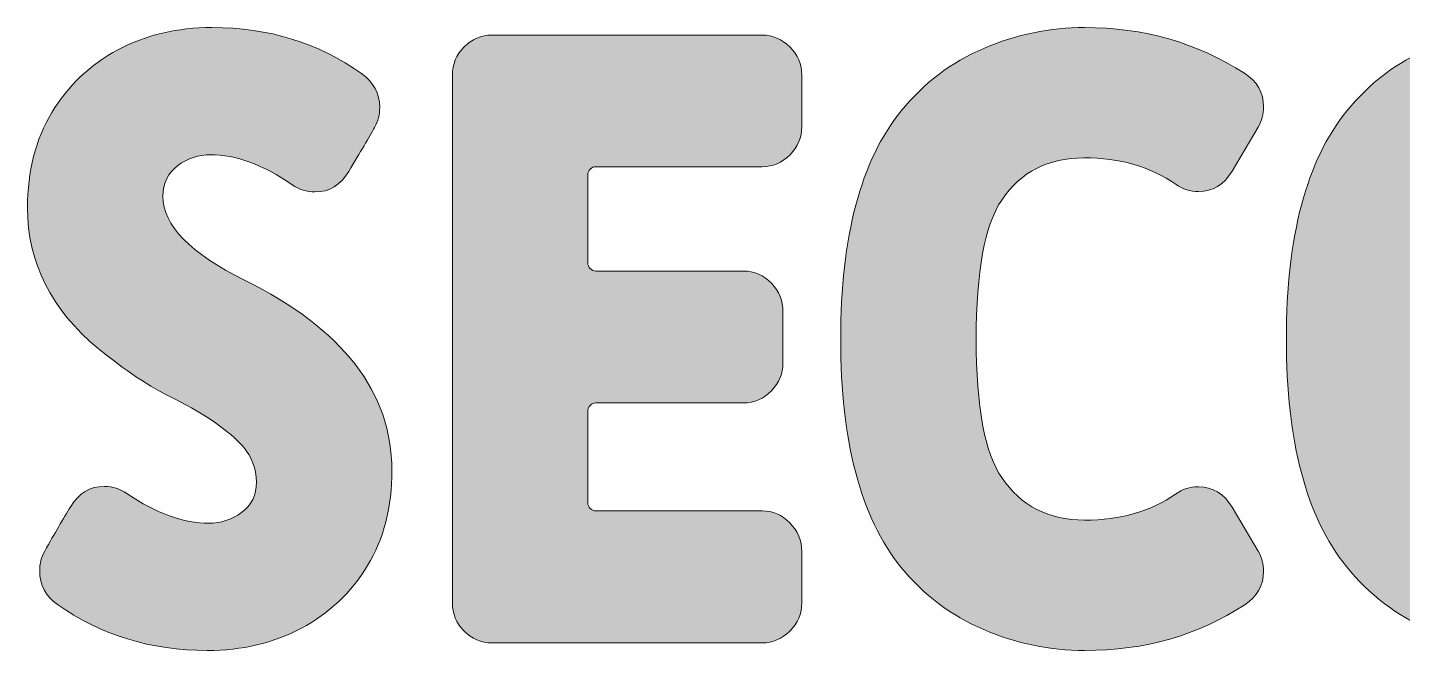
# Model space of a CAD drawing. Extents: x 143 to 936, y -1048 to -31.
# Drawn here: x 146.4 to 535.1, y -688 to -511.9 of the extents above; entities that cross this region are included whole.
import ezdxf

# ---------------------------------------------------------------- set-up
doc = ezdxf.new("R2010")
doc.units = 0
doc.header["$MEASUREMENT"] = 0
doc.layers.add('Layer 1', color=7, linetype='Continuous', lineweight=0)

# ---------------------------------------------------------------- blocks, each defined once
blk = doc.blocks.new('Block_0')
at = {"layer": 'Layer 1', "true_color": 0x000000, "transparency": 33554687}
h = blk.add_hatch(color=18, dxfattribs=at)
h.dxf.hatch_style = 2
edge = h.paths.add_edge_path()
edge.add_spline(control_points=[(206.93, -648.98), (204.12, -651.02), (201.05, -652.04), (197.72, -652.04), (190.61, -652.04), (182.88, -649.25), (174.52, -643.65), (172.6, -642.29), (170.49, -641.61), (168.19, -641.61), (164.12, -641.61), (160.94, -643.5), (158.65, -647.28), (156.58, -650.68), (154.13, -654.88), (151.32, -659.87), (150.36, -661.61), (149.88, -663.46), (149.88, -665.42), (149.88, -669.43), (151.55, -672.6), (154.88, -674.94), (167.16, -683.64), (181.29, -687.98), (197.27, -687.98), (207.11, -687.98), (215.97, -685.89), (223.85, -681.69), (231.73, -677.5), (237.97, -671.6), (242.56, -664), (247.14, -656.41), (249.44, -647.44), (249.44, -637.08), (249.44, -615.01), (235.56, -597.1), (207.82, -583.34), (192.43, -575.71), (184.73, -567.81), (184.73, -559.65), (184.73, -555.87), (186.14, -552.96), (188.95, -550.92), (191.76, -548.88), (194.83, -547.86), (198.16, -547.86), (205.34, -547.86), (213.03, -550.69), (221.25, -556.36), (223.24, -557.72), (225.39, -558.4), (227.68, -558.4), (231.75, -558.4), (234.93, -556.47), (237.23, -552.62), (240.56, -547.1), (243, -542.95), (244.55, -540.15), (245.51, -538.34), (246, -536.45), (246, -534.48), (246, -530.55), (244.29, -527.38), (240.89, -524.96), (228.68, -516.27), (214.59, -511.92), (198.6, -511.92), (188.76, -511.92), (179.9, -514.02), (172.02, -518.21), (164.14, -522.41), (157.91, -528.32), (153.32, -535.96), (148.73, -543.59), (146.44, -552.55), (146.44, -562.82), (146.44, -578.32), (153.1, -591.58), (166.42, -602.62), (173.74, -608.66), (180.92, -613.42), (187.95, -616.9), (196.98, -621.43), (203.41, -625.9), (207.26, -630.28), (209.85, -633.23), (211.15, -636.59), (211.15, -640.37), (211.15, -644.07), (209.74, -646.94), (206.93, -648.98)], knot_values=[0, 0, 0, 0, 1, 1, 1, 2, 2, 2, 3, 3, 3, 4, 4, 4, 5, 5, 5, 6, 6, 6, 7, 7, 7, 8, 8, 8, 9, 9, 9, 10, 10, 10, 11, 11, 11, 12, 12, 12, 13, 13, 13, 14, 14, 14, 15, 15, 15, 16, 16, 16, 17, 17, 17, 18, 18, 18, 19, 19, 19, 20, 20, 20, 21, 21, 21, 22, 22, 22, 23, 23, 23, 24, 24, 24, 25, 25, 25, 26, 26, 26, 27, 27, 27, 28, 28, 28, 29, 29, 29, 30, 30, 30, 30], degree=3, periodic=0)
h = blk.add_hatch(color=18, dxfattribs=at)
h.dxf.hatch_style = 2
edge = h.paths.add_edge_path()
edge.add_spline(control_points=[(445, -548.77), (455.21, -548.77), (463.9, -551.26), (471.08, -556.25), (473, -557.61), (475.11, -558.29), (477.41, -558.29), (481.47, -558.29), (484.66, -556.36), (486.95, -552.51), (486.95, -552.51), (494.28, -540.04), (494.28, -540.04), (495.31, -538.3), (495.83, -536.41), (495.83, -534.37), (495.83, -530.29), (494.02, -527.11), (490.39, -524.84), (477, -516.23), (461.94, -511.92), (445.22, -511.92), (435.45, -511.92), (425.96, -513.89), (416.75, -517.82), (407.54, -521.75), (399.75, -527.64), (393.39, -535.5), (381.99, -549.48), (376.3, -570.99), (376.3, -600.01), (376.3, -628.96), (381.96, -650.42), (393.28, -664.4), (399.72, -672.26), (407.54, -678.16), (416.75, -682.09), (425.96, -686.02), (435.45, -687.98), (445.22, -687.98), (462.24, -687.98), (477.33, -683.67), (490.5, -675.06), (494.05, -672.72), (495.83, -669.54), (495.83, -665.54), (495.83, -663.57), (495.31, -661.68), (494.28, -659.87), (494.28, -659.87), (486.95, -647.51), (486.95, -647.51), (484.66, -643.65), (481.47, -641.73), (477.41, -641.73), (475.04, -641.73), (472.89, -642.41), (470.97, -643.77), (463.94, -648.68), (455.36, -651.14), (445.22, -651.14), (435.08, -651.14), (427.28, -647.13), (421.8, -639.12), (416.99, -632.09), (414.59, -619.05), (414.59, -600.01), (414.59, -580.89), (416.99, -567.77), (421.8, -560.67), (427.2, -552.73), (434.93, -548.77), (445, -548.77)], knot_values=[0, 0, 0, 0, 1, 1, 1, 2, 2, 2, 3, 3, 3, 4, 4, 4, 5, 5, 5, 6, 6, 6, 7, 7, 7, 8, 8, 8, 9, 9, 9, 10, 10, 10, 11, 11, 11, 12, 12, 12, 13, 13, 13, 14, 14, 14, 15, 15, 15, 16, 16, 16, 17, 17, 17, 18, 18, 18, 19, 19, 19, 20, 20, 20, 21, 21, 21, 22, 22, 22, 23, 23, 23, 24, 24, 24, 24], degree=3, periodic=0)
h = blk.add_hatch(color=18, dxfattribs=at)
h.dxf.hatch_style = 2
edge = h.paths.add_edge_path()
edge.add_spline(control_points=[(547.77, -560.78), (553.25, -552.77), (561.05, -548.77), (571.19, -548.77), (581.33, -548.77), (589.13, -552.73), (594.61, -560.67), (599.42, -567.77), (601.82, -580.85), (601.82, -599.89), (601.82, -619.02), (599.42, -632.09), (594.61, -639.12), (589.13, -647.13), (581.33, -651.14), (571.19, -651.14), (561.05, -651.14), (553.25, -647.13), (547.77, -639.12), (542.96, -632.09), (540.56, -619.02), (540.56, -599.89), (540.56, -580.85), (542.96, -567.81), (547.77, -560.78)], knot_values=[0, 0, 0, 0, 1, 1, 1, 2, 2, 2, 3, 3, 3, 4, 4, 4, 5, 5, 5, 6, 6, 6, 7, 7, 7, 8, 8, 8, 8], degree=3, periodic=0)
edge = h.paths.add_edge_path()
edge.add_spline(control_points=[(542.67, -682.09), (551.84, -686.02), (561.35, -687.98), (571.19, -687.98), (580.96, -687.98), (590.45, -686.02), (599.66, -682.09), (608.87, -678.16), (616.69, -672.26), (623.13, -664.4), (634.45, -650.42), (640.11, -628.92), (640.11, -599.89), (640.11, -570.95), (634.41, -549.48), (623.02, -535.5), (616.66, -527.64), (608.87, -521.75), (599.66, -517.82), (590.45, -513.89), (580.96, -511.92), (571.19, -511.92), (561.42, -511.92), (551.93, -513.89), (542.72, -517.82), (533.51, -521.75), (525.72, -527.64), (519.36, -535.5), (507.96, -549.48), (502.27, -570.95), (502.27, -599.89), (502.27, -628.92), (507.93, -650.38), (519.25, -664.29), (525.69, -672.22), (533.49, -678.16), (542.67, -682.09)], knot_values=[0, 0, 0, 0, 1, 1, 1, 2, 2, 2, 3, 3, 3, 4, 4, 4, 5, 5, 5, 6, 6, 6, 7, 7, 7, 8, 8, 8, 9, 9, 9, 10, 10, 10, 11, 11, 11, 12, 12, 12, 12], degree=3, periodic=0)
h = blk.add_hatch(color=18, dxfattribs=at)
h.dxf.hatch_style = 2
edge = h.paths.add_edge_path()
edge.add_spline(control_points=[(305.49, -551.94), (305.93, -551.49), (306.45, -551.26), (307.04, -551.26), (307.04, -551.26), (354.1, -551.26), (354.1, -551.26), (357.13, -551.26), (359.76, -550.13), (361.98, -547.86), (364.2, -545.59), (365.31, -542.95), (365.31, -539.92), (365.31, -539.92), (365.31, -525.41), (365.31, -525.41), (365.31, -522.31), (364.18, -519.65), (361.92, -517.42), (359.66, -515.19), (357.06, -514.07), (354.1, -514.07), (354.1, -514.07), (277.63, -514.07), (277.63, -514.07), (274.67, -514.07), (272.08, -515.19), (269.86, -517.42), (267.64, -519.65), (266.53, -522.31), (266.53, -525.41), (266.53, -525.41), (266.53, -674.49), (266.53, -674.49), (266.53, -677.59), (267.64, -680.26), (269.86, -682.48), (272.08, -684.71), (274.67, -685.83), (277.63, -685.83), (277.63, -685.83), (354.1, -685.83), (354.1, -685.83), (357.06, -685.83), (359.66, -684.71), (361.92, -682.48), (364.18, -680.26), (365.31, -677.59), (365.31, -674.49), (365.31, -674.49), (365.31, -659.98), (365.31, -659.98), (365.31, -656.88), (364.18, -654.2), (361.92, -651.93), (359.66, -649.66), (357.06, -648.53), (354.1, -648.53), (354.1, -648.53), (307.04, -648.53), (307.04, -648.53), (306.45, -648.53), (305.93, -648.3), (305.49, -647.85), (305.04, -647.4), (304.82, -646.87), (304.82, -646.26), (304.82, -646.26), (304.82, -620.3), (304.82, -620.3), (304.82, -619.7), (305.04, -619.17), (305.49, -618.71), (305.93, -618.26), (306.45, -618.03), (307.04, -618.03), (307.04, -618.03), (348.77, -618.03), (348.77, -618.03), (351.88, -618.03), (354.52, -616.88), (356.71, -614.58), (358.89, -612.27), (359.98, -609.64), (359.98, -606.7), (359.98, -606.7), (359.98, -592.19), (359.98, -592.19), (359.98, -589.16), (358.89, -586.5), (356.71, -584.19), (354.52, -581.89), (351.88, -580.74), (348.77, -580.74), (348.77, -580.74), (307.04, -580.74), (307.04, -580.74), (306.45, -580.74), (305.93, -580.51), (305.49, -580.06), (305.04, -579.6), (304.82, -579.07), (304.82, -578.47), (304.82, -578.47), (304.82, -553.53), (304.82, -553.53), (304.82, -552.92), (305.04, -552.39), (305.49, -551.94)], knot_values=[0, 0, 0, 0, 1, 1, 1, 2, 2, 2, 3, 3, 3, 4, 4, 4, 5, 5, 5, 6, 6, 6, 7, 7, 7, 8, 8, 8, 9, 9, 9, 10, 10, 10, 11, 11, 11, 12, 12, 12, 13, 13, 13, 14, 14, 14, 15, 15, 15, 16, 16, 16, 17, 17, 17, 18, 18, 18, 19, 19, 19, 20, 20, 20, 21, 21, 21, 22, 22, 22, 23, 23, 23, 24, 24, 24, 25, 25, 25, 26, 26, 26, 27, 27, 27, 28, 28, 28, 29, 29, 29, 30, 30, 30, 31, 31, 31, 32, 32, 32, 33, 33, 33, 34, 34, 34, 35, 35, 35, 36, 36, 36, 36], degree=3, periodic=0)
at = {"layer": 'Layer 1'}
for points, knots in [([(206.93, -648.98), (204.12, -651.02), (201.05, -652.04), (197.72, -652.04), (190.61, -652.04), (182.88, -649.25), (174.52, -643.65), (172.6, -642.29), (170.49, -641.61), (168.19, -641.61), (164.12, -641.61), (160.94, -643.5), (158.65, -647.28), (156.58, -650.68), (154.13, -654.88), (151.32, -659.87), (150.36, -661.61), (149.88, -663.46), (149.88, -665.42), (149.88, -669.43), (151.55, -672.6), (154.88, -674.94), (167.16, -683.64), (181.29, -687.98), (197.27, -687.98), (207.11, -687.98), (215.97, -685.89), (223.85, -681.69), (231.73, -677.5), (237.97, -671.6), (242.56, -664), (247.14, -656.41), (249.44, -647.44), (249.44, -637.08), (249.44, -615.01), (235.56, -597.1), (207.82, -583.34), (192.43, -575.71), (184.73, -567.81), (184.73, -559.65), (184.73, -555.87), (186.14, -552.96), (188.95, -550.92), (191.76, -548.88), (194.83, -547.86), (198.16, -547.86), (205.34, -547.86), (213.03, -550.69), (221.25, -556.36), (223.24, -557.72), (225.39, -558.4), (227.68, -558.4), (231.75, -558.4), (234.93, -556.47), (237.23, -552.62), (240.56, -547.1), (243, -542.95), (244.55, -540.15), (245.51, -538.34), (246, -536.45), (246, -534.48), (246, -530.55), (244.29, -527.38), (240.89, -524.96), (228.68, -516.27), (214.59, -511.92), (198.6, -511.92), (188.76, -511.92), (179.9, -514.02), (172.02, -518.21), (164.14, -522.41), (157.91, -528.32), (153.32, -535.96), (148.73, -543.59), (146.44, -552.55), (146.44, -562.82), (146.44, -578.32), (153.1, -591.58), (166.42, -602.62), (173.74, -608.66), (180.92, -613.42), (187.95, -616.9), (196.98, -621.43), (203.41, -625.9), (207.26, -630.28), (209.85, -633.23), (211.15, -636.59), (211.15, -640.37), (211.15, -644.07), (209.74, -646.94), (206.93, -648.98)], [0, 0, 0, 0, 1, 1, 1, 2, 2, 2, 3, 3, 3, 4, 4, 4, 5, 5, 5, 6, 6, 6, 7, 7, 7, 8, 8, 8, 9, 9, 9, 10, 10, 10, 11, 11, 11, 12, 12, 12, 13, 13, 13, 14, 14, 14, 15, 15, 15, 16, 16, 16, 17, 17, 17, 18, 18, 18, 19, 19, 19, 20, 20, 20, 21, 21, 21, 22, 22, 22, 23, 23, 23, 24, 24, 24, 25, 25, 25, 26, 26, 26, 27, 27, 27, 28, 28, 28, 29, 29, 29, 30, 30, 30, 30]), ([(445, -548.77), (455.21, -548.77), (463.9, -551.26), (471.08, -556.25), (473, -557.61), (475.11, -558.29), (477.41, -558.29), (481.47, -558.29), (484.66, -556.36), (486.95, -552.51), (486.95, -552.51), (494.28, -540.04), (494.28, -540.04), (495.31, -538.3), (495.83, -536.41), (495.83, -534.37), (495.83, -530.29), (494.02, -527.11), (490.39, -524.84), (477, -516.23), (461.94, -511.92), (445.22, -511.92), (435.45, -511.92), (425.96, -513.89), (416.75, -517.82), (407.54, -521.75), (399.75, -527.64), (393.39, -535.5), (381.99, -549.48), (376.3, -570.99), (376.3, -600.01), (376.3, -628.96), (381.96, -650.42), (393.28, -664.4), (399.72, -672.26), (407.54, -678.16), (416.75, -682.09), (425.96, -686.02), (435.45, -687.98), (445.22, -687.98), (462.24, -687.98), (477.33, -683.67), (490.5, -675.06), (494.05, -672.72), (495.83, -669.54), (495.83, -665.54), (495.83, -663.57), (495.31, -661.68), (494.28, -659.87), (494.28, -659.87), (486.95, -647.51), (486.95, -647.51), (484.66, -643.65), (481.47, -641.73), (477.41, -641.73), (475.04, -641.73), (472.89, -642.41), (470.97, -643.77), (463.94, -648.68), (455.36, -651.14), (445.22, -651.14), (435.08, -651.14), (427.28, -647.13), (421.8, -639.12), (416.99, -632.09), (414.59, -619.05), (414.59, -600.01), (414.59, -580.89), (416.99, -567.77), (421.8, -560.67), (427.2, -552.73), (434.93, -548.77), (445, -548.77)], [0, 0, 0, 0, 1, 1, 1, 2, 2, 2, 3, 3, 3, 4, 4, 4, 5, 5, 5, 6, 6, 6, 7, 7, 7, 8, 8, 8, 9, 9, 9, 10, 10, 10, 11, 11, 11, 12, 12, 12, 13, 13, 13, 14, 14, 14, 15, 15, 15, 16, 16, 16, 17, 17, 17, 18, 18, 18, 19, 19, 19, 20, 20, 20, 21, 21, 21, 22, 22, 22, 23, 23, 23, 24, 24, 24, 24]), ([(542.67, -682.09), (551.84, -686.02), (561.35, -687.98), (571.19, -687.98), (580.96, -687.98), (590.45, -686.02), (599.66, -682.09), (608.87, -678.16), (616.69, -672.26), (623.13, -664.4), (634.45, -650.42), (640.11, -628.92), (640.11, -599.89), (640.11, -570.95), (634.41, -549.48), (623.02, -535.5), (616.66, -527.64), (608.87, -521.75), (599.66, -517.82), (590.45, -513.89), (580.96, -511.92), (571.19, -511.92), (561.42, -511.92), (551.93, -513.89), (542.72, -517.82), (533.51, -521.75), (525.72, -527.64), (519.36, -535.5), (507.96, -549.48), (502.27, -570.95), (502.27, -599.89), (502.27, -628.92), (507.93, -650.38), (519.25, -664.29), (525.69, -672.22), (533.49, -678.16), (542.67, -682.09)], [0, 0, 0, 0, 1, 1, 1, 2, 2, 2, 3, 3, 3, 4, 4, 4, 5, 5, 5, 6, 6, 6, 7, 7, 7, 8, 8, 8, 9, 9, 9, 10, 10, 10, 11, 11, 11, 12, 12, 12, 12]), ([(305.49, -551.94), (305.93, -551.49), (306.45, -551.26), (307.04, -551.26), (307.04, -551.26), (354.1, -551.26), (354.1, -551.26), (357.13, -551.26), (359.76, -550.13), (361.98, -547.86), (364.2, -545.59), (365.31, -542.95), (365.31, -539.92), (365.31, -539.92), (365.31, -525.41), (365.31, -525.41), (365.31, -522.31), (364.18, -519.65), (361.92, -517.42), (359.66, -515.19), (357.06, -514.07), (354.1, -514.07), (354.1, -514.07), (277.63, -514.07), (277.63, -514.07), (274.67, -514.07), (272.08, -515.19), (269.86, -517.42), (267.64, -519.65), (266.53, -522.31), (266.53, -525.41), (266.53, -525.41), (266.53, -674.49), (266.53, -674.49), (266.53, -677.59), (267.64, -680.26), (269.86, -682.48), (272.08, -684.71), (274.67, -685.83), (277.63, -685.83), (277.63, -685.83), (354.1, -685.83), (354.1, -685.83), (357.06, -685.83), (359.66, -684.71), (361.92, -682.48), (364.18, -680.26), (365.31, -677.59), (365.31, -674.49), (365.31, -674.49), (365.31, -659.98), (365.31, -659.98), (365.31, -656.88), (364.18, -654.2), (361.92, -651.93), (359.66, -649.66), (357.06, -648.53), (354.1, -648.53), (354.1, -648.53), (307.04, -648.53), (307.04, -648.53), (306.45, -648.53), (305.93, -648.3), (305.49, -647.85), (305.04, -647.4), (304.82, -646.87), (304.82, -646.26), (304.82, -646.26), (304.82, -620.3), (304.82, -620.3), (304.82, -619.7), (305.04, -619.17), (305.49, -618.71), (305.93, -618.26), (306.45, -618.03), (307.04, -618.03), (307.04, -618.03), (348.77, -618.03), (348.77, -618.03), (351.88, -618.03), (354.52, -616.88), (356.71, -614.58), (358.89, -612.27), (359.98, -609.64), (359.98, -606.7), (359.98, -606.7), (359.98, -592.19), (359.98, -592.19), (359.98, -589.16), (358.89, -586.5), (356.71, -584.19), (354.52, -581.89), (351.88, -580.74), (348.77, -580.74), (348.77, -580.74), (307.04, -580.74), (307.04, -580.74), (306.45, -580.74), (305.93, -580.51), (305.49, -580.06), (305.04, -579.6), (304.82, -579.07), (304.82, -578.47), (304.82, -578.47), (304.82, -553.53), (304.82, -553.53), (304.82, -552.92), (305.04, -552.39), (305.49, -551.94)], [0, 0, 0, 0, 1, 1, 1, 2, 2, 2, 3, 3, 3, 4, 4, 4, 5, 5, 5, 6, 6, 6, 7, 7, 7, 8, 8, 8, 9, 9, 9, 10, 10, 10, 11, 11, 11, 12, 12, 12, 13, 13, 13, 14, 14, 14, 15, 15, 15, 16, 16, 16, 17, 17, 17, 18, 18, 18, 19, 19, 19, 20, 20, 20, 21, 21, 21, 22, 22, 22, 23, 23, 23, 24, 24, 24, 25, 25, 25, 26, 26, 26, 27, 27, 27, 28, 28, 28, 29, 29, 29, 30, 30, 30, 31, 31, 31, 32, 32, 32, 33, 33, 33, 34, 34, 34, 35, 35, 35, 36, 36, 36, 36])]:
    blk.add_open_spline(points, degree=3, knots=knots, dxfattribs=at)

msp = doc.modelspace()

# ---------------------------------------------------------------- block references
at = {"layer": 'Layer 1'}
msp.add_blockref('Block_0', (0, 0), dxfattribs=at)

doc.saveas('drawing.dxf')
